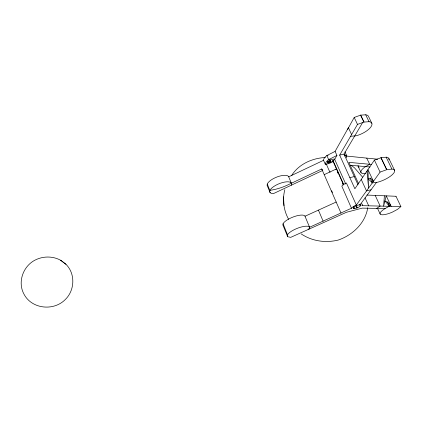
<?xml version="1.0" encoding="UTF-8"?>
<svg xmlns="http://www.w3.org/2000/svg" width="422" height="422" viewBox="0 0 422 422"><rect width="100%" height="100%" fill="white"/><g stroke="black" fill="none" stroke-linecap="round" stroke-linejoin="round"><path stroke-width="0.63" d="M288.653 219.345C283.626 210.478 282.197 199.464 284.829 189.668M367.741 207.703C365.394 223.154 352.507 235.218 338.138 240.092C325.462 243.13 312.022 241.226 301.15 233.883M336.287 168.995L335.896 169.633M330.859 161.531L330.579 160.94L329.113 161.178L327.345 162.628L328.11 162.961L330.22 162.159L330.859 161.531L330.347 160.376M385.133 208.573L362.261 208.12L346.451 212.282L290.747 237.349L287.698 236.731L282.819 224.836L283.099 223.681A11.974 3.814 -21.7 0 1 293.807 216.744A11.974 3.814 -21.7 0 1 304.848 215.858L309.574 227.263L351.616 208.151A5.992 1.793 -23.3 0 1 355.836 205.256L356.332 205.055L380.09 172.092L386.7 169.707L392.038 169.069A13.694 4.378 -24.5 0 1 392.238 174.745A13.694 4.378 -24.5 0 1 377.611 182.225L372.315 182.884L368.279 178.865L370.199 178.11L372.895 180.199L372.315 182.884L370.199 178.11M360.351 205.862L360.214 204.928L358.099 205.076L355.261 206.226L353.372 207.693A3.993 1.197 -23.3 0 0 354.069 208.69L357.545 207.777A3.993 1.197 -23.3 0 0 360.351 205.862L359.813 204.665M332.504 161.937L331.718 162.053A3.882 1.435 -23.9 0 1 326.654 163.979L325.304 164.348L323.474 160.107A11.605 4.325 -24.2 0 1 326.86 155.544L335.1 151.387L348.408 127.745L351.595 134.565M371.845 123.293L368.533 116.44A13.219 5.243 -25.8 0 0 365.853 114.789L360.615 115.143L354.206 117.453L347.533 129.485M331.718 162.053L334.693 159.358L336.93 155.454L335.1 151.387M388.92 159.811A13.588 4.573 -24.8 0 0 386.299 157.174L380.976 157.754L374.419 160.117L354.876 188.755L339.652 155.122L357.497 124.4L363.938 122.079L369.181 121.689A13.282 5.138 -25.7 0 1 369.862 128.198A13.282 5.138 -25.7 0 1 355.851 135.842L350.613 136.259M339.652 155.122L344.014 154.077L362.698 122.443M395.973 196.277L366.913 195.059M400.9 206.58L389.464 206.311L384.927 200.962L387.586 202.101L390.688 205.329L384.104 209.185A11.763 3.249 -23.7 0 0 380.913 214.598A11.763 3.249 -23.7 0 0 392.36 212.124L397.498 209.375L400.9 206.58L395.984 196.256M291.264 185.226L291.618 183.86L291.18 182.821A11.732 4.304 -22.1 0 0 280.203 183.29A11.732 4.304 -22.1 0 0 269.88 190.48L269.658 191.752L270.185 192.748L271.42 193.403L273.298 193.672L322.767 170.414L321.728 168.964L287.366 185.137A25.647 9.732 -22.3 0 1 270.771 190.185L269.864 190.559L267.284 184.082M291.586 175.578C298.665 164.158 312.285 158.113 325.378 157.496M387.586 202.101L389.464 206.311L361.86 205.651L362.092 205.403A5.992 1.793 -23.3 0 0 361.105 203.879L360.726 203.905L376.419 182.462M336.202 169.233L336.445 168.921L324.212 174.65M376.656 208.399L380.148 206.084L375.195 195.397M336.93 155.454L328.664 159.611A11.637 4.273 -24.1 0 0 325.246 164.137L325.304 164.348M291.365 183.259L288.701 176.823L323.526 160.323M305.011 216.243L336.181 202.038M366.707 158.171L369.73 164.269L364.592 167.239A11.457 3.845 -24.6 0 0 365.373 173.553M384.389 195.845L383.598 206.168L386.23 195.855L391.168 206.347M344.705 155.987L346.552 155.312L344.974 151.867M371.075 189.763L366.512 190.934L361.232 179.44M349.854 177.667L354.264 176.565M360.615 115.143L363.97 122.074L360.646 115.137M334.873 159.036L328.664 159.611L326.86 155.544L328.1 155.438M308.071 229.051L309.395 228.919L309.79 227.774L309.416 226.899A12.059 3.645 -21.6 0 0 298.354 227.927A12.059 3.645 -21.6 0 0 287.514 234.769L287.213 235.893L287.698 236.731M350.065 165.25L370.02 166.991M371.65 164.448L348.857 162.364L358.589 183.681M346.066 156.019L377.722 159.215M330.236 172.092L329.814 172.028L326.232 163.91M344.199 154.916L346.552 155.312A11.637 4.273 -24.1 0 1 346.209 157.828M366.955 171.2L368.612 188.022L367.947 169.602L373.428 181.344M60.721 260.29C52.782 255.932 42.97 256.001 34.968 260.158L34.815 260.232C22.909 266.488 17.36 282.397 24.086 294.345L24.26 294.677C32.246 309.126 53.678 311.183 65.099 299.71C74.831 290.536 75.612 273.846 65.98 264.314L60.721 260.29L65.98 264.314M351.115 165.245L354.527 167.856L362.593 177.171M388.884 158.524L394.591 170.335M365.705 114.784L369.039 121.684M386.151 157.174L391.89 169.074M381.045 157.733L386.768 169.691M380.976 157.754L386.7 169.707M354.206 117.453L357.497 124.4M374.419 160.117L380.09 172.092M358.241 166.532L361.042 172.603M377.505 208.289L380.164 214.054M365.035 197.797L368.696 205.815M344.014 154.077L357.983 184.72M360.024 204.269L360.557 205.456M359.94 204.433L360.478 205.619M356.332 205.055L346.42 182.979L345.929 183.18A5.908 1.957 -23.7 0 0 341.831 186.16L351.521 208.362M356.279 205.461L357.35 207.856M355.888 205.619L356.965 208.014M334.693 159.358L345.745 184.024M332.805 160.102L343.788 184.678M353.694 206.859L354.501 208.658M332.784 160.708L343.55 184.836M353.409 206.88L354.211 208.679M337.273 171.633L338.08 173.437M342.374 183.053L343.176 184.857M330.099 160.687L330.611 161.837M329.455 160.434L330.22 162.159M328.96 160.729L329.724 162.454M328.406 160.977L329.171 162.702M327.852 161.151L328.617 162.876M327.604 161.811L328.11 162.961M327.198 161.79L327.709 162.945M331.66 190.749L332.446 192.543M321.728 168.964L341.018 213.094M288.701 176.823L288.511 176.38A11.679 4.399 -22.1 0 0 277.549 176.771A11.679 4.399 -22.1 0 0 267.3 184.003L267.089 185.3L270.185 192.748M318.436 210.13L323.11 221.165M283.083 223.75L287.498 234.843M283.542 196.821L283.99 205.678M359.09 167.249A11.41 3.93 -24.7 0 1 358.083 165.482"/></g></svg>
